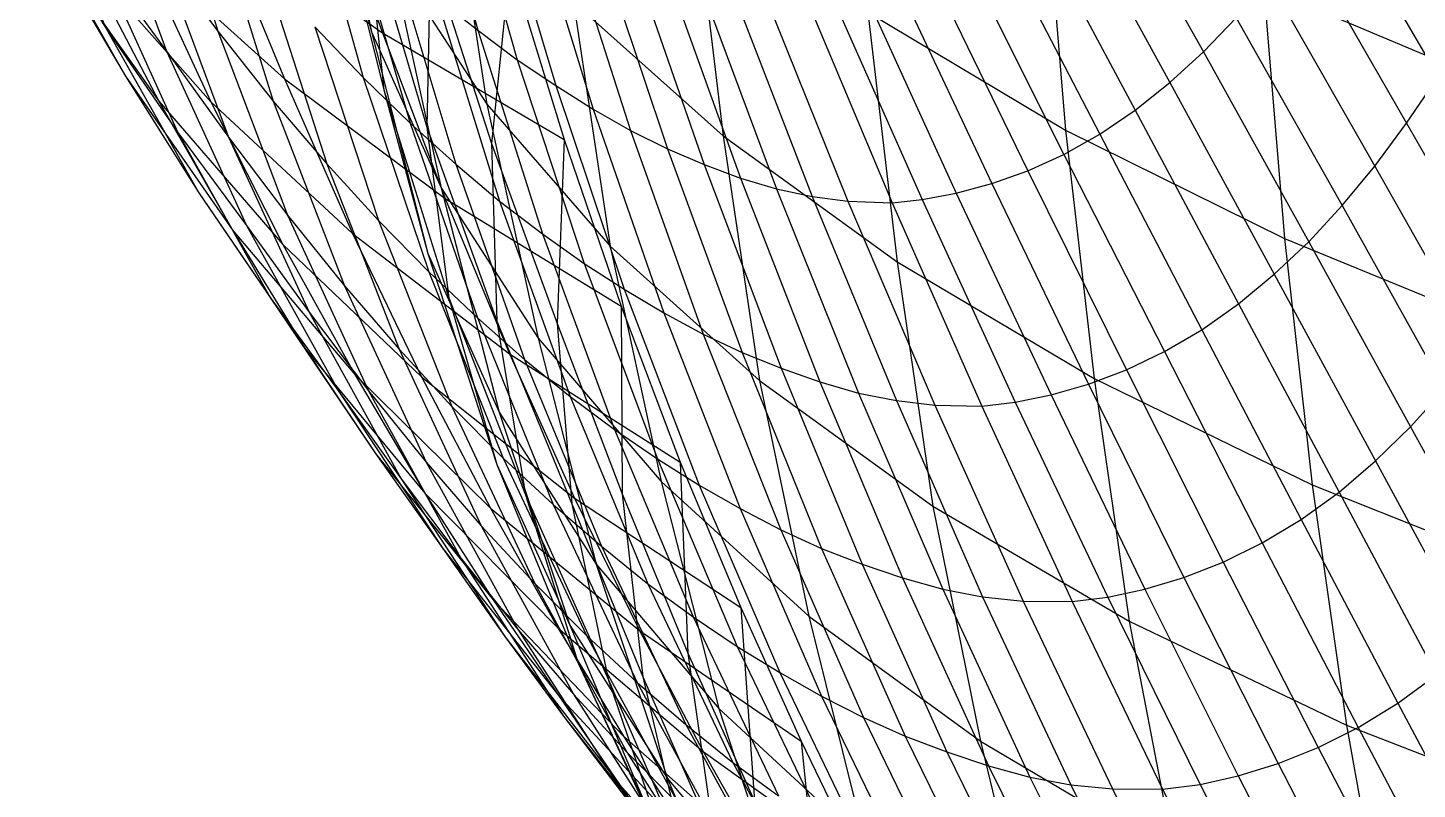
# Model space of a CAD drawing. Extents: x -429 to 429, y -1 to 209.
# Drawn here: x -419.84 to -412.46, y 96.95 to 100.99 of the extents above; entities that cross this region are included whole.
import ezdxf

# ---------------------------------------------------------------- set-up
doc = ezdxf.new("R2010")
doc.units = 0

msp = doc.modelspace()

# ---------------------------------------------------------------- linework, layer by layer
at = {"layer": 'default', "color": 5, "linetype": 'CONTINUOUS'}
for p, q in [((-418.276, 102.191, 204.822), (-418.012, 100.972, 205.038)), ((-417.756, 102.103, 227.391), (-417.449, 100.981, 226.183)), ((-419.14, 101.994, 223.975), (-418.829, 100.976, 222.73)), ((-419.837, 101.912, 220.766), (-419.421, 100.991, 219.534)), ((-417.559, 101.948, 227.483), (-417.239, 100.825, 226.281)), ((-419.457, 101.841, 222.401), (-419.1, 100.871, 221.16)), ((-418.29, 101.892, 212.548), (-417.955, 100.967, 212.788)), ((-417.596, 101.878, 201.789), (-417.401, 100.589, 201.986)), ((-414.173, 101.896, 228.876), (-413.597, 100.866, 227.796)), ((-418.357, 101.802, 225.748), (-418.057, 100.73, 224.519)), ((-418.235, 101.824, 206.519), (-418.012, 100.972, 205.038)), ((-418.235, 101.824, 206.519), (-417.948, 100.665, 206.739)), ((-417.367, 101.809, 227.571), (-417.035, 100.687, 226.376)), ((-414.442, 101.799, 196.729), (-414.329, 100.451, 196.894)), ((-416.306, 101.748, 199.051), (-416.147, 100.42, 199.237)), ((-414.347, 101.746, 228.816), (-413.776, 100.703, 227.733)), ((-412.913, 101.701, 228.016), (-412.352, 100.733, 226.927)), ((-418.855, 101.627, 224.121), (-418.534, 100.605, 222.883)), ((-417.181, 101.684, 227.657), (-416.836, 100.562, 226.467)), ((-419.81, 101.607, 219.316), (-419.318, 100.737, 218.109)), ((-419.81, 101.607, 219.316), (-419.421, 100.991, 219.534)), ((-418.835, 101.599, 213.78), (-417.955, 100.967, 212.788)), ((-418.835, 101.599, 213.78), (-418.475, 100.723, 214.023)), ((-418.119, 101.563, 225.864), (-417.808, 100.487, 224.642)), ((-418.039, 101.554, 208.237), (-417.948, 100.665, 206.739)), ((-418.039, 101.554, 208.237), (-417.72, 100.467, 208.461)), ((-416.997, 101.572, 227.74), (-416.638, 100.449, 226.557)), ((-414.523, 101.613, 228.754), (-413.959, 100.556, 227.668)), ((-416.816, 101.474, 227.822), (-416.442, 100.351, 226.646)), ((-414.701, 101.499, 228.689), (-414.147, 100.429, 227.6)), ((-419.719, 101.419, 217.876), (-419.142, 100.604, 216.703)), ((-419.719, 101.419, 217.876), (-419.318, 100.737, 218.109)), ((-419.245, 101.419, 215.091), (-418.475, 100.723, 214.023)), ((-419.245, 101.419, 215.091), (-418.865, 100.601, 215.336)), ((-414.881, 101.404, 228.623), (-414.338, 100.322, 227.528)), ((-413.082, 101.465, 227.964), (-412.519, 100.488, 226.875)), ((-419.534, 101.358, 216.463), (-418.865, 100.601, 215.336)), ((-419.534, 101.358, 216.463), (-419.142, 100.604, 216.703)), ((-419.461, 101.363, 220.968), (-419.041, 100.439, 219.743)), ((-419.461, 101.363, 220.968), (-419.1, 100.871, 221.16)), ((-419.135, 101.388, 222.57), (-418.771, 100.414, 221.336)), ((-419.135, 101.388, 222.57), (-418.829, 100.976, 222.73)), ((-417.912, 101.377, 203.375), (-417.401, 100.589, 201.986)), ((-417.912, 101.377, 203.375), (-417.643, 100.144, 203.601)), ((-417.888, 101.348, 225.975), (-417.565, 100.27, 224.759)), ((-417.7, 101.391, 209.959), (-417.72, 100.467, 208.461)), ((-417.7, 101.391, 209.959), (-417.376, 100.38, 210.178)), ((-417.278, 101.338, 211.664), (-417.376, 100.38, 210.178)), ((-417.278, 101.338, 211.664), (-416.991, 100.401, 211.871)), ((-417.278, 101.338, 211.664), (-416.991, 100.401, 211.871)), ((-416.636, 101.391, 227.901), (-416.247, 100.268, 226.733)), ((-416.458, 101.32, 227.979), (-416.055, 100.196, 226.819)), ((-415.061, 101.328, 228.554), (-414.529, 100.235, 227.455)), ((-418.58, 101.296, 224.26), (-418.25, 100.271, 223.029)), ((-416.283, 101.264, 228.056), (-415.863, 100.138, 226.903)), ((-415.239, 101.269, 228.486), (-414.72, 100.167, 227.38)), ((-413.251, 101.247, 227.911), (-412.688, 100.26, 226.821)), ((-416.109, 101.224, 228.13), (-415.674, 100.098, 226.986)), ((-415.937, 101.198, 228.203), (-415.484, 100.073, 227.067)), ((-415.72, 101.186, 228.294), (-415.249, 100.065, 227.166)), ((-415.584, 101.198, 228.349), (-415.09, 100.082, 227.232)), ((-415.415, 101.226, 228.416), (-414.909, 100.116, 227.305)), ((-413.278, 101.212, 195.831), (-412.012, 100.676, 195.064)), ((-413.278, 101.212, 195.831), (-413.167, 99.875, 195.993)), ((-417.666, 101.154, 226.081), (-417.333, 100.073, 224.872)), ((-417.666, 101.154, 226.081), (-417.449, 100.981, 226.183)), ((-416.941, 101.131, 200.469), (-416.147, 100.42, 199.237)), ((-416.941, 101.131, 200.469), (-416.746, 99.835, 200.67)), ((-415.379, 101.077, 197.916), (-414.329, 100.451, 196.894)), ((-415.379, 101.077, 197.916), (-415.223, 99.751, 198.103)), ((-413.597, 100.866, 227.796), (-413.423, 101.047, 227.854)), ((-413.423, 101.047, 227.854), (-412.862, 100.05, 226.763)), ((-419.421, 100.991, 219.534), (-418.93, 100.117, 218.332)), ((-419.421, 100.991, 219.534), (-419.041, 100.439, 219.743)), ((-418.829, 100.976, 222.73), (-418.459, 99.999, 221.503)), ((-418.829, 100.976, 222.73), (-418.534, 100.605, 222.883)), ((-418.314, 100.999, 224.392), (-417.975, 99.97, 223.168)), ((-418.314, 100.999, 224.392), (-418.057, 100.73, 224.519)), ((-418.012, 100.972, 205.038), (-417.643, 100.144, 203.601)), ((-418.012, 100.972, 205.038), (-417.713, 99.795, 205.27)), ((-417.955, 100.967, 212.788), (-416.991, 100.401, 211.871)), ((-417.955, 100.967, 212.788), (-417.622, 100.087, 213.018)), ((-417.449, 100.981, 226.183), (-417.105, 99.899, 224.98)), ((-417.449, 100.981, 226.183), (-417.239, 100.825, 226.281)), ((-419.1, 100.871, 221.16), (-418.676, 99.944, 219.942)), ((-419.1, 100.871, 221.16), (-418.771, 100.414, 221.336)), ((-417.239, 100.825, 226.281), (-416.885, 99.743, 225.084)), ((-417.239, 100.825, 226.281), (-417.035, 100.687, 226.376)), ((-413.776, 100.703, 227.733), (-413.597, 100.866, 227.796)), ((-413.597, 100.866, 227.796), (-413.039, 99.858, 226.703)), ((-419.318, 100.737, 218.109), (-418.748, 99.918, 216.939)), ((-419.318, 100.737, 218.109), (-418.93, 100.117, 218.332)), ((-418.057, 100.73, 224.519), (-417.709, 99.698, 223.301)), ((-418.057, 100.73, 224.519), (-417.808, 100.487, 224.642)), ((-412.519, 100.488, 226.875), (-412.352, 100.733, 226.927)), ((-418.475, 100.723, 214.023), (-417.622, 100.087, 213.018)), ((-418.475, 100.723, 214.023), (-418.113, 99.901, 214.262)), ((-417.948, 100.665, 206.739), (-417.713, 99.795, 205.27)), ((-417.948, 100.665, 206.739), (-417.602, 99.559, 206.979)), ((-417.035, 100.687, 226.376), (-416.671, 99.605, 225.184)), ((-417.035, 100.687, 226.376), (-416.836, 100.562, 226.467)), ((-413.959, 100.556, 227.668), (-413.776, 100.703, 227.733)), ((-413.776, 100.703, 227.733), (-413.222, 99.685, 226.639)), ((-419.142, 100.604, 216.703), (-418.484, 99.843, 215.575)), ((-419.142, 100.604, 216.703), (-418.748, 99.918, 216.939)), ((-418.865, 100.601, 215.336), (-418.113, 99.901, 214.262)), ((-418.865, 100.601, 215.336), (-418.484, 99.843, 215.575)), ((-418.534, 100.605, 222.883), (-418.157, 99.624, 221.661)), ((-418.534, 100.605, 222.883), (-418.25, 100.271, 223.029)), ((-417.401, 100.589, 201.986), (-416.746, 99.835, 200.67)), ((-417.401, 100.589, 201.986), (-417.129, 99.345, 202.22)), ((-416.836, 100.562, 226.467), (-416.461, 99.48, 225.281)), ((-416.836, 100.562, 226.467), (-416.638, 100.449, 226.557)), ((-414.147, 100.429, 227.6), (-413.959, 100.556, 227.668)), ((-413.959, 100.556, 227.668), (-413.411, 99.528, 226.571)), ((-419.041, 100.439, 219.743), (-418.551, 99.561, 218.546)), ((-419.041, 100.439, 219.743), (-418.676, 99.944, 219.942)), ((-417.808, 100.487, 224.642), (-417.451, 99.453, 223.429)), ((-417.808, 100.487, 224.642), (-417.565, 100.27, 224.759)), ((-417.72, 100.467, 208.461), (-417.602, 99.559, 206.979)), ((-417.72, 100.467, 208.461), (-417.348, 99.436, 208.7)), ((-416.638, 100.449, 226.557), (-416.253, 99.367, 225.377)), ((-416.638, 100.449, 226.557), (-416.442, 100.351, 226.646)), ((-414.329, 100.451, 196.894), (-413.167, 99.875, 195.993)), ((-414.329, 100.451, 196.894), (-414.177, 99.131, 197.078)), ((-412.688, 100.26, 226.821), (-412.519, 100.488, 226.875)), ((-412.519, 100.488, 226.875), (-411.974, 99.529, 225.775)), ((-418.771, 100.414, 221.336), (-418.344, 99.484, 220.123)), ((-418.771, 100.414, 221.336), (-418.459, 99.999, 221.503)), ((-417.376, 100.38, 210.178), (-417.348, 99.436, 208.7)), ((-417.376, 100.38, 210.178), (-417.027, 99.424, 210.405)), ((-416.991, 100.401, 211.871), (-417.027, 99.424, 210.405)), ((-416.991, 100.401, 211.871), (-416.688, 99.515, 212.082)), ((-416.991, 100.401, 211.871), (-416.688, 99.515, 212.082)), ((-416.147, 100.42, 199.237), (-415.223, 99.751, 198.103)), ((-416.147, 100.42, 199.237), (-415.954, 99.121, 199.439)), ((-414.338, 100.322, 227.528), (-414.147, 100.429, 227.6)), ((-414.147, 100.429, 227.6), (-413.606, 99.39, 226.498)), ((-416.442, 100.351, 226.646), (-416.045, 99.269, 225.472)), ((-416.442, 100.351, 226.646), (-416.247, 100.268, 226.733)), ((-414.529, 100.235, 227.455), (-414.338, 100.322, 227.528)), ((-414.338, 100.322, 227.528), (-413.805, 99.274, 226.423)), ((-418.25, 100.271, 223.029), (-417.866, 99.287, 221.812)), ((-418.25, 100.271, 223.029), (-417.975, 99.97, 223.168)), ((-417.565, 100.27, 224.759), (-417.2, 99.233, 223.553)), ((-417.565, 100.27, 224.759), (-417.333, 100.073, 224.872)), ((-416.247, 100.268, 226.733), (-415.838, 99.186, 225.565)), ((-416.247, 100.268, 226.733), (-416.055, 100.196, 226.819)), ((-414.72, 100.167, 227.38), (-414.529, 100.235, 227.455)), ((-414.529, 100.235, 227.455), (-414.006, 99.178, 226.345)), ((-412.862, 100.05, 226.763), (-412.688, 100.26, 226.821)), ((-412.688, 100.26, 226.821), (-412.143, 99.293, 225.72)), ((-417.643, 100.144, 203.601), (-417.129, 99.345, 202.22)), ((-417.643, 100.144, 203.601), (-417.336, 98.953, 203.843)), ((-416.055, 100.196, 226.819), (-415.633, 99.113, 225.658)), ((-416.055, 100.196, 226.819), (-415.863, 100.138, 226.903)), ((-414.909, 100.116, 227.305), (-414.72, 100.167, 227.38)), ((-414.72, 100.167, 227.38), (-414.207, 99.102, 226.265)), ((-418.93, 100.117, 218.332), (-418.366, 99.293, 217.164)), ((-418.93, 100.117, 218.332), (-418.551, 99.561, 218.546)), ((-417.622, 100.087, 213.018), (-416.688, 99.515, 212.082)), ((-417.622, 100.087, 213.018), (-417.281, 99.262, 213.246)), ((-417.333, 100.073, 224.872), (-416.959, 99.035, 223.67)), ((-417.333, 100.073, 224.872), (-417.105, 99.899, 224.98)), ((-415.863, 100.138, 226.903), (-415.429, 99.054, 225.749)), ((-415.863, 100.138, 226.903), (-415.674, 100.098, 226.986)), ((-415.674, 100.098, 226.986), (-415.227, 99.014, 225.838)), ((-415.674, 100.098, 226.986), (-415.484, 100.073, 227.067)), ((-415.484, 100.073, 227.067), (-415.023, 98.99, 225.927)), ((-415.484, 100.073, 227.067), (-415.249, 100.065, 227.166)), ((-415.249, 100.065, 227.166), (-415.09, 100.082, 227.232)), ((-415.09, 100.082, 227.232), (-414.909, 100.116, 227.305)), ((-415.09, 100.082, 227.232), (-414.597, 99.005, 226.107)), ((-414.909, 100.116, 227.305), (-414.406, 99.044, 226.185)), ((-418.459, 99.999, 221.503), (-418.028, 99.065, 220.294)), ((-418.459, 99.999, 221.503), (-418.157, 99.624, 221.661)), ((-415.249, 100.065, 227.166), (-414.774, 98.985, 226.033)), ((-413.039, 99.858, 226.703), (-412.862, 100.05, 226.763)), ((-412.862, 100.05, 226.763), (-412.319, 99.075, 225.661)), ((-418.748, 99.918, 216.939), (-418.102, 99.152, 215.809)), ((-418.748, 99.918, 216.939), (-418.366, 99.293, 217.164)), ((-418.676, 99.944, 219.942), (-418.187, 99.062, 218.749)), ((-418.676, 99.944, 219.942), (-418.344, 99.484, 220.123)), ((-417.975, 99.97, 223.168), (-417.586, 98.983, 221.956)), ((-417.975, 99.97, 223.168), (-417.709, 99.698, 223.301)), ((-418.113, 99.901, 214.262), (-417.281, 99.262, 213.246)), ((-418.113, 99.901, 214.262), (-417.748, 99.14, 214.496)), ((-417.105, 99.899, 224.98), (-416.724, 98.86, 223.783)), ((-417.105, 99.899, 224.98), (-416.885, 99.743, 225.084)), ((-413.222, 99.685, 226.639), (-413.039, 99.858, 226.703)), ((-413.167, 99.875, 195.993), (-411.905, 99.356, 195.223)), ((-413.167, 99.875, 195.993), (-413.02, 98.567, 196.174)), ((-413.039, 99.858, 226.703), (-412.498, 98.875, 225.599)), ((-418.484, 99.843, 215.575), (-417.748, 99.14, 214.496)), ((-418.484, 99.843, 215.575), (-418.102, 99.152, 215.809)), ((-417.713, 99.795, 205.27), (-417.336, 98.953, 203.843)), ((-417.713, 99.795, 205.27), (-417.348, 98.674, 205.526)), ((-416.746, 99.835, 200.67), (-415.954, 99.121, 199.439)), ((-416.746, 99.835, 200.67), (-416.476, 98.585, 200.91)), ((-417.709, 99.698, 223.301), (-417.314, 98.709, 222.095)), ((-417.709, 99.698, 223.301), (-417.451, 99.453, 223.429)), ((-416.885, 99.743, 225.084), (-416.495, 98.704, 223.892)), ((-416.885, 99.743, 225.084), (-416.671, 99.605, 225.184)), ((-415.223, 99.751, 198.103), (-414.177, 99.131, 197.078)), ((-415.223, 99.751, 198.103), (-415.033, 98.454, 198.305)), ((-418.157, 99.624, 221.661), (-417.723, 98.687, 220.457)), ((-418.157, 99.624, 221.661), (-417.866, 99.287, 221.812)), ((-413.411, 99.528, 226.571), (-413.222, 99.685, 226.639)), ((-413.222, 99.685, 226.639), (-412.684, 98.694, 225.533)), ((-418.551, 99.561, 218.546), (-417.992, 98.733, 217.38)), ((-418.551, 99.561, 218.546), (-418.187, 99.062, 218.749)), ((-417.602, 99.559, 206.979), (-417.348, 98.674, 205.526)), ((-417.602, 99.559, 206.979), (-417.195, 98.514, 207.239)), ((-416.671, 99.605, 225.184), (-416.274, 98.565, 223.997)), ((-416.671, 99.605, 225.184), (-416.461, 99.48, 225.281)), ((-418.344, 99.484, 220.123), (-417.855, 98.599, 218.934)), ((-418.344, 99.484, 220.123), (-418.028, 99.065, 220.294)), ((-416.688, 99.515, 212.082), (-416.683, 98.519, 210.631)), ((-416.688, 99.515, 212.082), (-416.374, 98.686, 212.294)), ((-416.688, 99.515, 212.082), (-416.374, 98.686, 212.294)), ((-416.461, 99.48, 225.281), (-416.057, 98.44, 224.099)), ((-416.461, 99.48, 225.281), (-416.253, 99.367, 225.377)), ((-413.606, 99.39, 226.498), (-413.411, 99.528, 226.571)), ((-413.411, 99.528, 226.571), (-412.878, 98.528, 225.462)), ((-417.451, 99.453, 223.429), (-417.049, 98.462, 222.228)), ((-417.451, 99.453, 223.429), (-417.2, 99.233, 223.553)), ((-417.348, 99.436, 208.7), (-417.195, 98.514, 207.239)), ((-417.348, 99.436, 208.7), (-416.949, 98.466, 208.948)), ((-417.027, 99.424, 210.405), (-416.949, 98.466, 208.948)), ((-417.027, 99.424, 210.405), (-416.683, 98.519, 210.631)), ((-417.129, 99.345, 202.22), (-416.476, 98.585, 200.91)), ((-417.129, 99.345, 202.22), (-416.82, 98.145, 202.471)), ((-416.253, 99.367, 225.377), (-415.84, 98.327, 224.2)), ((-416.253, 99.367, 225.377), (-416.045, 99.269, 225.472)), ((-413.805, 99.274, 226.423), (-413.606, 99.39, 226.498)), ((-413.606, 99.39, 226.498), (-413.079, 98.383, 225.386)), ((-418.366, 99.293, 217.164), (-417.73, 98.522, 216.034)), ((-418.366, 99.293, 217.164), (-417.992, 98.733, 217.38)), ((-417.866, 99.287, 221.812), (-417.43, 98.348, 220.613)), ((-417.866, 99.287, 221.812), (-417.586, 98.983, 221.956)), ((-417.281, 99.262, 213.246), (-416.374, 98.686, 212.294)), ((-417.281, 99.262, 213.246), (-416.936, 98.496, 213.471)), ((-416.045, 99.269, 225.472), (-415.624, 98.229, 224.3)), ((-416.045, 99.269, 225.472), (-415.838, 99.186, 225.565)), ((-414.006, 99.178, 226.345), (-413.805, 99.274, 226.423)), ((-413.805, 99.274, 226.423), (-413.285, 98.259, 225.307)), ((-417.2, 99.233, 223.553), (-416.792, 98.241, 222.356)), ((-417.2, 99.233, 223.553), (-416.959, 99.035, 223.67)), ((-415.838, 99.186, 225.565), (-415.409, 98.145, 224.399)), ((-415.838, 99.186, 225.565), (-415.633, 99.113, 225.658)), ((-418.102, 99.152, 215.809), (-417.382, 98.443, 214.726)), ((-418.102, 99.152, 215.809), (-417.73, 98.522, 216.034)), ((-417.748, 99.14, 214.496), (-416.936, 98.496, 213.471)), ((-417.748, 99.14, 214.496), (-417.382, 98.443, 214.726)), ((-415.954, 99.121, 199.439), (-415.033, 98.454, 198.305)), ((-415.954, 99.121, 199.439), (-415.691, 97.869, 199.681)), ((-415.633, 99.113, 225.658), (-415.194, 98.072, 224.497)), ((-415.633, 99.113, 225.658), (-415.429, 99.054, 225.749)), ((-414.207, 99.102, 226.265), (-414.006, 99.178, 226.345)), ((-414.177, 99.131, 197.078), (-413.02, 98.567, 196.174)), ((-414.177, 99.131, 197.078), (-413.991, 97.842, 197.279)), ((-414.006, 99.178, 226.345), (-413.493, 98.156, 225.225)), ((-418.187, 99.062, 218.749), (-417.634, 98.228, 217.585)), ((-418.187, 99.062, 218.749), (-417.855, 98.599, 218.934)), ((-418.028, 99.065, 220.294), (-417.539, 98.177, 219.109)), ((-418.028, 99.065, 220.294), (-417.723, 98.687, 220.457)), ((-416.959, 99.035, 223.67), (-416.546, 98.041, 222.478)), ((-416.959, 99.035, 223.67), (-416.724, 98.86, 223.783)), ((-415.429, 99.054, 225.749), (-414.981, 98.012, 224.594)), ((-415.429, 99.054, 225.749), (-415.227, 99.014, 225.838)), ((-414.597, 99.005, 226.107), (-414.406, 99.044, 226.185)), ((-414.406, 99.044, 226.185), (-414.207, 99.102, 226.265)), ((-414.406, 99.044, 226.185), (-413.908, 98.012, 225.057)), ((-414.207, 99.102, 226.265), (-413.701, 98.075, 225.142)), ((-412.498, 98.875, 225.599), (-412.319, 99.075, 225.661)), ((-417.586, 98.983, 221.956), (-417.146, 98.042, 220.761)), ((-417.586, 98.983, 221.956), (-417.314, 98.709, 222.095)), ((-415.227, 99.014, 225.838), (-414.77, 97.972, 224.688)), ((-415.227, 99.014, 225.838), (-415.023, 98.99, 225.927)), ((-415.023, 98.99, 225.927), (-414.555, 97.949, 224.782)), ((-415.023, 98.99, 225.927), (-414.774, 98.985, 226.033)), ((-414.774, 98.985, 226.033), (-414.597, 99.005, 226.107)), ((-414.774, 98.985, 226.033), (-414.295, 97.947, 224.895)), ((-414.597, 99.005, 226.107), (-414.105, 97.969, 224.975)), ((-417.336, 98.953, 203.843), (-416.82, 98.145, 202.471)), ((-417.336, 98.953, 203.843), (-416.96, 97.821, 204.113)), ((-416.724, 98.86, 223.783), (-416.306, 97.865, 222.596)), ((-416.724, 98.86, 223.783), (-416.495, 98.704, 223.892)), ((-412.684, 98.694, 225.533), (-412.498, 98.875, 225.599)), ((-412.498, 98.875, 225.599), (-411.975, 97.916, 224.484)), ((-417.992, 98.733, 217.38), (-417.367, 97.955, 216.249)), ((-417.992, 98.733, 217.38), (-417.634, 98.228, 217.585)), ((-417.723, 98.687, 220.457), (-417.234, 97.797, 219.275)), ((-417.723, 98.687, 220.457), (-417.43, 98.348, 220.613)), ((-417.348, 98.674, 205.526), (-416.96, 97.821, 204.113)), ((-417.348, 98.674, 205.526), (-416.916, 97.62, 205.807)), ((-417.314, 98.709, 222.095), (-416.871, 97.766, 220.904)), ((-417.314, 98.709, 222.095), (-417.049, 98.462, 222.228)), ((-416.495, 98.704, 223.892), (-416.072, 97.708, 222.709)), ((-416.495, 98.704, 223.892), (-416.274, 98.565, 223.997)), ((-416.374, 98.686, 212.294), (-416.334, 97.672, 210.858)), ((-416.374, 98.686, 212.294), (-416.053, 97.915, 212.505)), ((-416.374, 98.686, 212.294), (-416.053, 97.915, 212.505)), ((-412.878, 98.528, 225.462), (-412.684, 98.694, 225.533)), ((-412.684, 98.694, 225.533), (-412.164, 97.729, 224.416)), ((-417.855, 98.599, 218.934), (-417.306, 97.761, 217.772)), ((-417.855, 98.599, 218.934), (-417.539, 98.177, 219.109)), ((-417.73, 98.522, 216.034), (-417.024, 97.807, 214.946)), ((-417.73, 98.522, 216.034), (-417.367, 97.955, 216.249)), ((-416.683, 98.519, 210.631), (-416.572, 97.546, 209.191)), ((-416.683, 98.519, 210.631), (-416.334, 97.672, 210.858)), ((-416.476, 98.585, 200.91), (-415.691, 97.869, 199.681)), ((-416.476, 98.585, 200.91), (-416.17, 97.379, 201.166)), ((-416.274, 98.565, 223.997), (-415.846, 97.569, 222.818)), ((-416.274, 98.565, 223.997), (-416.057, 98.44, 224.099)), ((-413.079, 98.383, 225.386), (-412.878, 98.528, 225.462)), ((-413.02, 98.567, 196.174), (-411.763, 98.064, 195.398)), ((-413.02, 98.567, 196.174), (-412.839, 97.29, 196.371)), ((-412.878, 98.528, 225.462), (-412.361, 97.558, 224.342)), ((-417.382, 98.443, 214.726), (-416.591, 97.792, 213.692)), ((-417.382, 98.443, 214.726), (-417.024, 97.807, 214.946)), ((-417.195, 98.514, 207.239), (-416.916, 97.62, 205.807)), ((-417.195, 98.514, 207.239), (-416.756, 97.534, 207.51)), ((-417.049, 98.462, 222.228), (-416.603, 97.516, 221.041)), ((-417.049, 98.462, 222.228), (-416.792, 98.241, 222.356)), ((-416.949, 98.466, 208.948), (-416.756, 97.534, 207.51)), ((-416.949, 98.466, 208.948), (-416.572, 97.546, 209.191)), ((-416.936, 98.496, 213.471), (-416.053, 97.915, 212.505)), ((-416.936, 98.496, 213.471), (-416.591, 97.792, 213.692)), ((-415.033, 98.454, 198.305), (-413.991, 97.842, 197.279)), ((-415.033, 98.454, 198.305), (-414.78, 97.204, 198.545)), ((-416.057, 98.44, 224.099), (-415.624, 97.443, 222.924)), ((-416.057, 98.44, 224.099), (-415.84, 98.327, 224.2)), ((-413.285, 98.259, 225.307), (-413.079, 98.383, 225.386)), ((-413.079, 98.383, 225.386), (-412.566, 97.407, 224.264)), ((-417.43, 98.348, 220.613), (-416.941, 97.455, 219.433)), ((-417.43, 98.348, 220.613), (-417.146, 98.042, 220.761)), ((-415.84, 98.327, 224.2), (-415.402, 97.33, 223.029)), ((-415.84, 98.327, 224.2), (-415.624, 98.229, 224.3)), ((-417.634, 98.228, 217.585), (-417.018, 97.445, 216.453)), ((-417.634, 98.228, 217.585), (-417.306, 97.761, 217.772)), ((-416.792, 98.241, 222.356), (-416.344, 97.294, 221.172)), ((-416.792, 98.241, 222.356), (-416.546, 98.041, 222.478)), ((-415.624, 98.229, 224.3), (-415.18, 97.231, 223.133)), ((-415.624, 98.229, 224.3), (-415.409, 98.145, 224.399)), ((-413.493, 98.156, 225.225), (-413.285, 98.259, 225.307)), ((-413.285, 98.259, 225.307), (-412.776, 97.278, 224.182)), ((-417.539, 98.177, 219.109), (-416.993, 97.337, 217.948)), ((-417.539, 98.177, 219.109), (-417.234, 97.797, 219.275)), ((-413.701, 98.075, 225.142), (-413.493, 98.156, 225.225)), ((-413.493, 98.156, 225.225), (-412.988, 97.171, 224.097)), ((-416.82, 98.145, 202.471), (-416.17, 97.379, 201.166)), ((-416.82, 98.145, 202.471), (-416.442, 97.006, 202.753)), ((-415.409, 98.145, 224.399), (-414.959, 97.148, 223.236)), ((-415.409, 98.145, 224.399), (-415.194, 98.072, 224.497)), ((-413.908, 98.012, 225.057), (-413.701, 98.075, 225.142)), ((-413.701, 98.075, 225.142), (-413.201, 97.086, 224.01)), ((-417.146, 98.042, 220.761), (-416.657, 97.147, 219.585)), ((-417.146, 98.042, 220.761), (-416.871, 97.766, 220.904)), ((-416.546, 98.041, 222.478), (-416.095, 97.092, 221.298)), ((-416.546, 98.041, 222.478), (-416.306, 97.865, 222.596)), ((-415.194, 98.072, 224.497), (-414.739, 97.074, 223.338)), ((-415.194, 98.072, 224.497), (-414.981, 98.012, 224.594)), ((-414.981, 98.012, 224.594), (-414.519, 97.014, 223.438)), ((-414.981, 98.012, 224.594), (-414.77, 97.972, 224.688)), ((-414.105, 97.969, 224.975), (-413.908, 98.012, 225.057)), ((-413.908, 98.012, 225.057), (-413.413, 97.02, 223.922)), ((-417.367, 97.955, 216.249), (-416.676, 97.232, 215.157)), ((-417.367, 97.955, 216.249), (-417.018, 97.445, 216.453)), ((-414.77, 97.972, 224.688), (-414.302, 96.973, 223.536)), ((-414.77, 97.972, 224.688), (-414.555, 97.949, 224.782)), ((-414.555, 97.949, 224.782), (-414.081, 96.951, 223.635)), ((-414.555, 97.949, 224.782), (-414.295, 97.947, 224.895)), ((-414.295, 97.947, 224.895), (-414.105, 97.969, 224.975)), ((-414.295, 97.947, 224.895), (-413.814, 96.95, 223.752)), ((-414.105, 97.969, 224.975), (-413.615, 96.974, 223.837)), ((-416.306, 97.865, 222.596), (-415.852, 96.915, 221.419)), ((-416.306, 97.865, 222.596), (-416.072, 97.708, 222.709)), ((-416.053, 97.915, 212.505), (-415.98, 96.886, 211.083)), ((-416.053, 97.915, 212.505), (-415.732, 97.204, 212.711)), ((-416.053, 97.915, 212.505), (-415.732, 97.204, 212.711)), ((-415.691, 97.869, 199.681), (-414.78, 97.204, 198.545)), ((-415.691, 97.869, 199.681), (-415.392, 96.66, 199.939)), ((-417.234, 97.797, 219.275), (-416.691, 96.954, 218.116)), ((-417.234, 97.797, 219.275), (-416.941, 97.455, 219.433)), ((-417.024, 97.807, 214.946), (-416.252, 97.149, 213.904)), ((-417.024, 97.807, 214.946), (-416.676, 97.232, 215.157)), ((-416.96, 97.821, 204.113), (-416.442, 97.006, 202.753)), ((-416.96, 97.821, 204.113), (-416.514, 96.76, 204.413)), ((-416.591, 97.792, 213.692), (-415.732, 97.204, 212.711)), ((-416.591, 97.792, 213.692), (-416.252, 97.149, 213.904)), ((-413.991, 97.842, 197.279), (-412.839, 97.29, 196.371)), ((-413.991, 97.842, 197.279), (-413.752, 96.597, 197.513)), ((-417.306, 97.761, 217.772), (-416.697, 96.974, 216.64)), ((-417.306, 97.761, 217.772), (-416.993, 97.337, 217.948)), ((-416.871, 97.766, 220.904), (-416.382, 96.868, 219.73)), ((-416.871, 97.766, 220.904), (-416.603, 97.516, 221.041)), ((-416.072, 97.708, 222.709), (-415.616, 96.757, 221.535)), ((-416.072, 97.708, 222.709), (-415.846, 97.569, 222.818)), ((-416.334, 97.672, 210.858), (-416.193, 96.685, 209.433)), ((-416.334, 97.672, 210.858), (-415.98, 96.886, 211.083)), ((-416.916, 97.62, 205.807), (-416.514, 96.76, 204.413)), ((-416.916, 97.62, 205.807), (-416.45, 96.633, 206.1)), ((-415.846, 97.569, 222.818), (-415.387, 96.617, 221.647)), ((-415.846, 97.569, 222.818), (-415.624, 97.443, 222.924)), ((-416.756, 97.534, 207.51), (-416.45, 96.633, 206.1)), ((-416.756, 97.534, 207.51), (-416.353, 96.601, 207.77)), ((-416.603, 97.516, 221.041), (-416.114, 96.618, 219.869)), ((-416.603, 97.516, 221.041), (-416.344, 97.294, 221.172)), ((-416.572, 97.546, 209.191), (-416.353, 96.601, 207.77)), ((-416.572, 97.546, 209.191), (-416.193, 96.685, 209.433)), ((-412.566, 97.407, 224.264), (-412.361, 97.558, 224.342)), ((-417.018, 97.445, 216.453), (-416.342, 96.714, 215.357)), ((-417.018, 97.445, 216.453), (-416.697, 96.974, 216.64)), ((-416.941, 97.455, 219.433), (-416.4, 96.61, 218.276)), ((-416.941, 97.455, 219.433), (-416.657, 97.147, 219.585)), ((-415.624, 97.443, 222.924), (-415.163, 96.491, 221.756)), ((-415.624, 97.443, 222.924), (-415.402, 97.33, 223.029)), ((-416.993, 97.337, 217.948), (-416.39, 96.547, 216.816)), ((-416.993, 97.337, 217.948), (-416.691, 96.954, 218.116)), ((-416.17, 97.379, 201.166), (-415.392, 96.66, 199.939)), ((-416.17, 97.379, 201.166), (-415.797, 96.235, 201.455)), ((-412.776, 97.278, 224.182), (-412.566, 97.407, 224.264)), ((-412.566, 97.407, 224.264), (-412.066, 96.464, 223.133)), ((-416.344, 97.294, 221.172), (-415.855, 96.394, 220.003)), ((-416.344, 97.294, 221.172), (-416.095, 97.092, 221.298)), ((-415.402, 97.33, 223.029), (-414.938, 96.378, 221.864)), ((-415.402, 97.33, 223.029), (-415.18, 97.231, 223.133)), ((-412.988, 97.171, 224.097), (-412.776, 97.278, 224.182)), ((-412.839, 97.29, 196.371), (-411.589, 96.803, 195.59)), ((-412.839, 97.29, 196.371), (-412.616, 96.052, 196.594)), ((-412.776, 97.278, 224.182), (-412.279, 96.332, 223.048)), ((-416.676, 97.232, 215.157), (-415.923, 96.566, 214.107)), ((-416.676, 97.232, 215.157), (-416.342, 96.714, 215.357)), ((-415.732, 97.204, 212.711), (-415.626, 96.164, 211.303)), ((-415.732, 97.204, 212.711), (-415.416, 96.552, 212.911)), ((-415.732, 97.204, 212.711), (-415.416, 96.552, 212.911)), ((-415.18, 97.231, 223.133), (-414.714, 96.278, 221.971)), ((-415.18, 97.231, 223.133), (-414.959, 97.148, 223.236)), ((-414.78, 97.204, 198.545), (-413.752, 96.597, 197.513)), ((-414.78, 97.204, 198.545), (-414.492, 95.997, 198.801)), ((-416.657, 97.147, 219.585), (-416.12, 96.3, 218.429)), ((-416.657, 97.147, 219.585), (-416.382, 96.868, 219.73)), ((-416.252, 97.149, 213.904), (-415.416, 96.552, 212.911)), ((-416.252, 97.149, 213.904), (-415.923, 96.566, 214.107)), ((-414.959, 97.148, 223.236), (-414.49, 96.195, 222.077)), ((-414.959, 97.148, 223.236), (-414.739, 97.074, 223.338)), ((-413.201, 97.086, 224.01), (-412.988, 97.171, 224.097)), ((-412.988, 97.171, 224.097), (-412.494, 96.223, 222.96)), ((-416.095, 97.092, 221.298), (-415.606, 96.191, 220.131)), ((-416.095, 97.092, 221.298), (-415.852, 96.915, 221.419)), ((-414.739, 97.074, 223.338), (-414.267, 96.121, 222.181)), ((-414.739, 97.074, 223.338), (-414.519, 97.014, 223.438)), ((-413.413, 97.02, 223.922), (-413.201, 97.086, 224.01)), ((-413.201, 97.086, 224.01), (-412.709, 96.136, 222.871)), ((-416.697, 96.974, 216.64), (-416.031, 96.239, 215.542)), ((-416.697, 96.974, 216.64), (-416.39, 96.547, 216.816)), ((-416.442, 97.006, 202.753), (-415.797, 96.235, 201.455)), ((-416.442, 97.006, 202.753), (-415.992, 95.94, 203.067)), ((-414.519, 97.014, 223.438), (-414.044, 96.06, 222.284)), ((-414.519, 97.014, 223.438), (-414.302, 96.973, 223.536)), ((-414.302, 96.973, 223.536), (-413.824, 96.019, 222.385)), ((-414.302, 96.973, 223.536), (-414.081, 96.951, 223.635)), ((-413.814, 96.95, 223.752), (-413.615, 96.974, 223.837)), ((-413.615, 96.974, 223.837), (-413.413, 97.02, 223.922)), ((-413.615, 96.974, 223.837), (-413.128, 96.022, 222.694)), ((-413.413, 97.02, 223.922), (-412.924, 96.069, 222.781)), ((-416.691, 96.954, 218.116), (-416.095, 96.161, 216.984)), ((-416.691, 96.954, 218.116), (-416.4, 96.61, 218.276)), ((-414.081, 96.951, 223.635), (-413.6, 95.997, 222.486)), ((-414.081, 96.951, 223.635), (-413.814, 96.95, 223.752)), ((-413.814, 96.95, 223.752), (-413.33, 95.997, 222.607))]:
    msp.add_line(p, q, dxfattribs=at)

doc.saveas('drawing.dxf')
